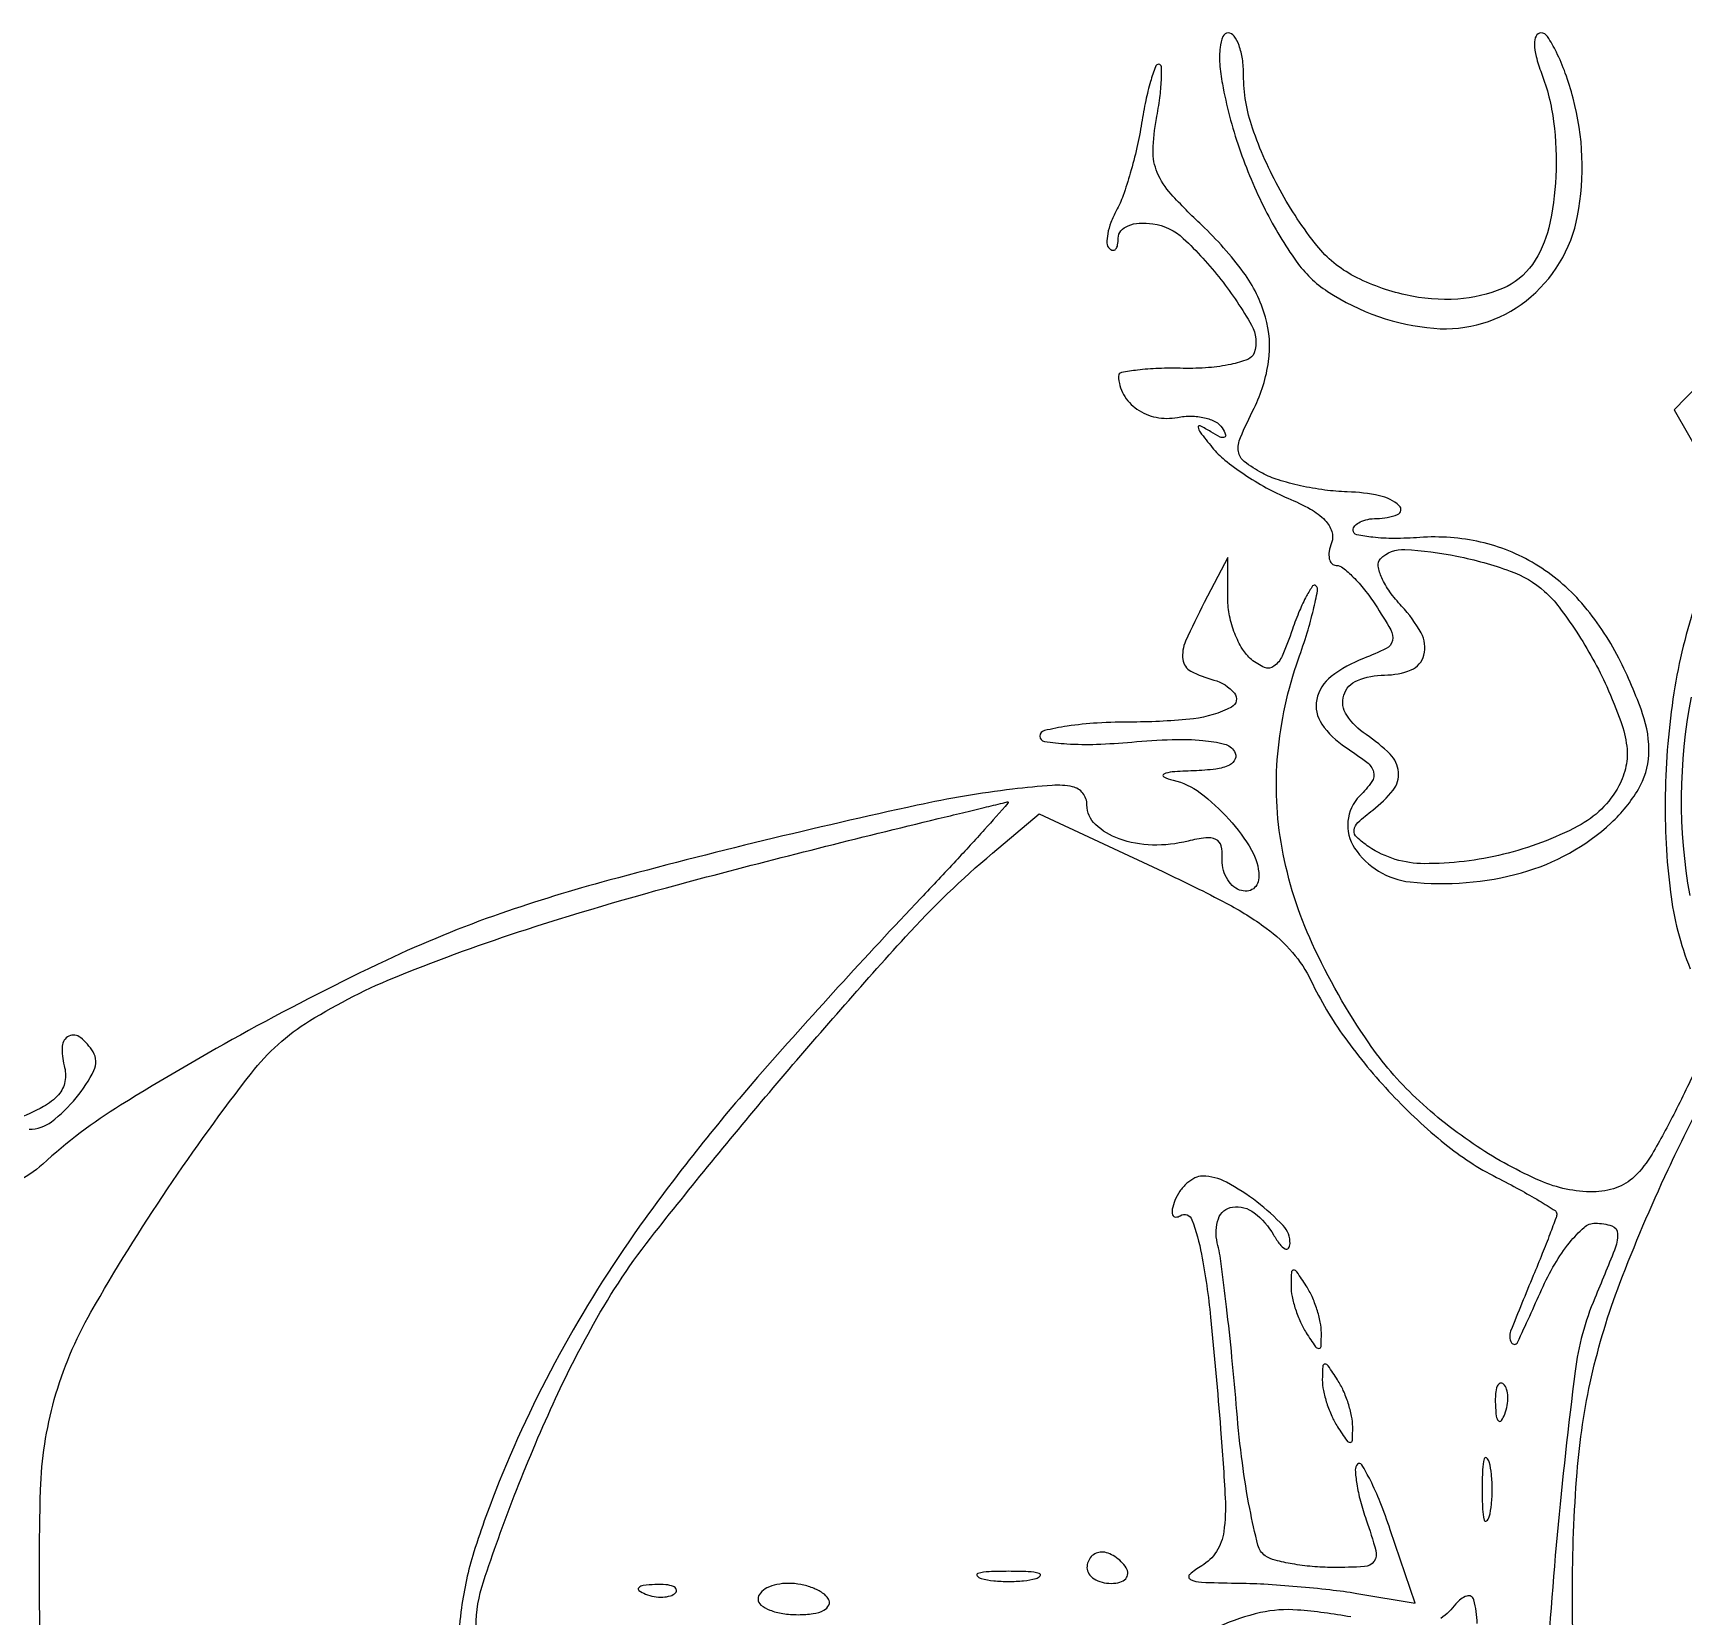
# Model space of a CAD drawing. Extents: x 4 to 800, y 0 to 528.
# Drawn here: x 371.7 to 477.1, y 426.9 to 528 of the extents above; entities that cross this region are included whole.
import ezdxf

# ---------------------------------------------------------------- set-up
doc = ezdxf.new("R2010")
doc.units = 0

msp = doc.modelspace()

# ---------------------------------------------------------------- linework, layer by layer
for points in [[(447.648268, 524.75, 0.036859), (448.716358, 520.664786, 0.034961), (450.3873, 516.704973, 0.036948), (452.36985, 513.420421, 0.093731), (454.368362, 511.494296, 0.124067), (461.158385, 509.144491, 0.190629), (467.04492, 510.903955, 0.181254), (470.331077, 516.324464, 0.112829), (470.042876, 523.840772, 0.019688), (469.545735, 525.434312, 0.029371), (468.976744, 526.778227, 0.028984), (468.41404, 527.767476, 0.254188), (467.986207, 528, 0.28738), (467.678843, 527.807436, 0.117148), (467.567457, 527.305106, 0.062143), (467.680619, 526.497133, 0.025016), (468.024751, 525.4349, -0.058907), (468.799085, 522.346285, -0.043913), (468.940366, 518.833254, -0.045309), (468.484691, 515.55542, -0.095874), (467.443296, 513.222506, -0.141235), (465.541204, 511.686971, -0.083398), (462.679374, 511.010423, -0.072256), (459.338264, 511.273341, -0.063701), (456.052752, 512.472721, -0.106101), (453.68052, 514.425275, -0.042158), (451.334325, 517.956375, -0.042152), (449.570521, 521.927996, -0.083615), (449, 525.315724, 0.034534), (448.928904, 526.343861, 0.052631), (448.713594, 527.211494, 0.068565), (448.398996, 527.808005, 0.241687), (448.025, 528, 0.302602), (447.683595, 527.772554, 0.070121), (447.500163, 527.070069, 0.048487), (447.480882, 526.028135, 0.025918)], [(442.49068, 522.25, -0.016287), (442.186529, 520.678799, -0.014263), (441.768913, 519.058895, -0.014482), (441.307421, 517.617198, -0.040898), (440.876079, 516.652621, 0.034428), (440.529452, 515.903612, 0.045621), (440.326707, 515.180682, 0.053294), (440.281241, 514.581687, 0.190938), (440.430712, 514.235955, 0.160096), (440.645741, 514.127295, 0.259239), (440.832772, 514.197034, 0.132521), (440.960731, 514.466685, 0.044921), (441, 514.902884, -0.180235), (441.170431, 515.360326, -0.116835), (441.633445, 515.694312, -0.083986), (442.345412, 515.857042, -0.050133), (443.215638, 515.819551, -0.154003), (445.152359, 514.886769, -0.038125), (447.558, 512.252861, -0.03645), (449.509979, 509.344162, -0.217068), (449.671459, 507.568322, -0.221819), (449.272228, 507.159388, -0.036773), (448.188583, 506.839173, -0.034384), (446.764955, 506.631191, -0.024286), (445.148685, 506.586309, 0.013266), (443.559167, 506.5772, 0.022034), (442.223174, 506.475036, 0.017934), (441.197628, 506.313482, 0.366388), (441.015313, 506.086309, 0.123699), (441.342566, 504.914166, 0.111028), (442.194314, 503.980514, 0.104072), (443.41531, 503.460406, 0.096686), (444.776591, 503.456975, -0.050307), (445.661091, 503.536549, -0.055189), (446.51561, 503.432583, -0.06241), (447.215943, 503.172173, -0.134952), (447.63348, 502.784024, -0.041009), (447.857018, 502.345702, -0.432926), (447.782431, 502.18199, -0.201522), (447.511157, 502.201433, -0.018283), (446.904508, 502.53745, 0.018595), (446.226517, 502.91243, 0.590621), (446.100916, 502.826692, 0.14207), (446.225163, 502.513269, 0.005616), (447, 501.537054, 0.052262), (447.808844, 500.730085, 0.022353), (449.039844, 499.822872, 0.021825), (450.449885, 498.96462, 0.026807), (451.837767, 498.295005, -0.028703), (453.274935, 497.594885, -0.071626), (454.20013, 496.886111, -0.114026), (454.635901, 496.170547, -0.173289), (454.619152, 495.449909, 0.050508), (454.468132, 494.894476, 0.091943), (454.476953, 494.425911, 0.141411), (454.638095, 494.118753, 0.204451), (454.916375, 494, -0.169737), (455.346319, 493.849715, -0.028858), (456.002878, 493.261866, -0.028663), (456.723504, 492.449367, -0.022052), (457.416429, 491.487202, -0.015056), (458.395835, 489.889502, -0.185874), (458.50215, 489.196697, -0.228406), (458.10427, 488.688658, -0.023498), (456.667823, 488.063806, 0.073697), (454.592043, 486.901473, 0.179572), (453.677851, 485.436357, 0.205083), (453.998253, 483.872264, 0.096333), (455.505818, 482.404231, -0.018725), (456.875455, 481.431626, -0.158823), (457.296729, 480.816975, -0.229145), (457.193176, 480.193849, -0.042578), (456.423721, 479.280864, 0.356886), (456.089746, 475.945746, 0.223227), (459.636394, 473.791923, 0.094251), (466.746411, 474.372252, 0.120078), (472.475385, 477.564768, 0.071918), (474.213043, 479.714461, 0.123163), (474.871195, 481.911003, 0.096736), (474.483614, 484.531395, 0.033019), (472.959663, 488.079067, 0.060855), (470.598388, 491.580617, 0.07787), (467.628822, 494.084416, 0.081103), (464.138123, 495.491724, 0.073094), (460.25, 495.785629, -0.016687), (458.620621, 495.725136, -0.027731), (457.248438, 495.796154, -0.027082), (456.225498, 495.962608, -0.352426), (456, 496.242794, -0.189592), (456.113725, 496.531934, -0.088692), (456.440625, 496.777571, -0.068508), (456.925954, 496.944177, -0.048508), (457.5, 497, 0.093559), (458.837158, 497.252416, 0.556716), (458.940578, 497.8154, 0.133128), (457.685758, 498.455651, 0.04472), (455.625866, 498.699267, -0.026328), (454.183674, 498.816313, -0.020732), (452.64025, 499.089335, -0.021174), (451.224369, 499.464292, -0.04758), (450.200213, 499.892849, -0.039749), (449.049299, 500.631934, -0.201053), (448.675722, 501.27888, -0.133729), (448.799016, 502.160025, -0.01446), (449.670985, 504.042292, 0.080833), (450.596998, 507.020805, 0.105099), (450.399607, 509.86381, 0.08943), (448.997701, 512.713879, 0.044815), (446.326397, 515.7285, -0.018823), (444.369732, 517.71823, -0.08474), (443.492184, 519.086422, -0.107389), (443.223921, 520.502167, -0.039709), (443.440049, 522.532125, 0.013099), (443.653636, 523.86198, 0.022419), (443.752644, 524.981312, 0.019025), (443.757229, 525.838758, 0.404668), (443.590626, 526, 0.317178), (443.367696, 525.842765, 0.01423), (443.061267, 524.898438, 0.019481), (442.756742, 523.687449, 0.012191)], [(468.222796, 492.334746, -0.048205), (469.148233, 491.338673, -0.018509), (470.240069, 489.794008, -0.018125), (471.308988, 488.019018, -0.021269), (472.18672, 486.261878, -0.017872), (473.093222, 484.024781, -0.056966), (473.468676, 482.459683, -0.081623), (473.415945, 481.182107, -0.071939), (472.961049, 479.927219, -0.150896), (470.351915, 477.346785, -0.06035), (465.597656, 475.558446, -0.060296), (460.542723, 474.95516, -0.148079), (457, 476.034316, -0.038592), (456.231683, 476.639088, -0.237578), (456.059502, 477.096117, -0.182434), (456.30766, 477.588166, -0.022218), (457.25, 478.379246, 0.061048), (458.549111, 479.65384, 0.192339), (458.895069, 480.800836, 0.17615), (458.364578, 481.940012, 0.050072), (456.829311, 483.197339, -0.098484), (455.586583, 484.432815, -0.226415), (455.398505, 485.70594, -0.224663), (456.270885, 486.660128, -0.097348), (458, 487, 0.097249), (459.705366, 487.334856, 0.239129), (460.517871, 488.273331, 0.188253), (460.335908, 489.687, 0.063592), (459.095622, 491.398215, -0.033176), (458.341315, 492.316146, -0.049976), (457.825669, 493.213271, -0.063607), (457.597783, 493.963887, -0.241193), (457.740854, 494.417331, -0.215887), (459.299377, 495.015685, -0.034377), (462.623807, 494.589839, -0.03777), (466.022153, 493.643344, -0.094952)], [(444.618443, 453.448062, 0.037843), (444.450778, 452.887756, 0.139344), (444.47339, 452.522301, 0.316554), (444.658054, 452.390761, 0.140763), (444.960928, 452.475852, -0.473585), (445.707802, 452.219185, -0.042135), (446.31761, 450.024141, -0.022079), (446.896006, 445.995765, -0.004538), (447.537056, 438.842582, -0.006832), (447.830292, 434.44874, -0.047764), (447.739105, 432.303371, -0.107724), (447.270308, 431.029211, -0.119799), (446.326644, 430.122991, 0.04952), (445.563214, 429.571426, 0.529261), (445.603843, 429.254198, 0.108648), (446.310438, 429.071209, 0.006651), (448.5, 429.019403, -0.011552), (450.302409, 428.959078, -0.007097), (452.421551, 428.80889, -0.007114), (454.515002, 428.600586, -0.012605), (456.232941, 428.36092), (459.965882, 427.743852), (458.370472, 432.426123, 0.01215), (457.722487, 434.186544, 0.022098), (457.095913, 435.585177, 0.020682), (456.547972, 436.572333, 0.485558), (456.271911, 436.605244, 0.213911), (456.133591, 436.242098, 0.024719), (456.228993, 435.353649, 0.026255), (456.461595, 434.25641, 0.018511), (456.83236, 433.051047, -0.015185), (457.448065, 431.095755, -0.225586), (457.330488, 430.406878, -0.228938), (456.723385, 430.068974, -0.015639), (454.69798, 430.015313, -0.02053), (453.392176, 430.075215, -0.02136), (452.113008, 430.241942, -0.021644), (451.024225, 430.480395, -0.08151), (450.388856, 430.765313, -0.188023), (449.919148, 431.430423, -0.012206), (449.396549, 433.781061, -0.016427), (448.922597, 436.690134, -0.011429), (448.571117, 440, 0.003762), (448.260953, 443.419303, 0.004381), (447.913263, 446.664062, 0.003901), (447.573818, 449.402879, 0.026185), (447.323853, 450.75, -0.141454), (447.393361, 452.286154, -0.283871), (448.293989, 453.031514, -0.2018), (449.6814, 452.66229, -0.096558), (450.919901, 451.25, 0.028074), (451.315812, 450.65036, 0.111328), (451.648701, 450.364593, 0.357485), (451.86372, 450.407961, 0.166421), (451.969591, 450.693296, 0.198305), (451.529413, 451.8416, 0.039105), (449.858448, 453.352218, 0.040933), (447.907667, 454.616554, 0.123936), (446.384483, 455, 0.115134), (445.8926, 454.885214, 0.065705), (445.382875, 454.544118, 0.060172), (444.933387, 454.041484, 0.060833)], [(452.030626, 448, 0.050718), (452.10006, 447.317242, 0.027466), (452.315379, 446.5, 0.027073), (452.628749, 445.684006, 0.038252), (453, 445, 0.007261), (453.591006, 444.113979, 0.246842), (453.807812, 444, 0.399741), (453.947847, 444.133247, 0.012417), (453.969374, 445, 0.050718), (453.89994, 445.682758, 0.027466), (453.684621, 446.5, 0.027073), (453.371251, 447.315994, 0.038252), (453, 448, 0.007261), (452.408994, 448.886021, 0.246842), (452.192188, 449, 0.399741), (452.052153, 448.866753, 0.012417)], [(454.030626, 442, 0.050718), (454.10006, 441.317242, 0.027466), (454.315379, 440.5, 0.027073), (454.628749, 439.684006, 0.038252), (455, 439, 0.007261), (455.591006, 438.113979, 0.246842), (455.807812, 438, 0.399741), (455.947847, 438.133247, 0.012417), (455.969374, 439, 0.050718), (455.89994, 439.682758, 0.027466), (455.684621, 440.5, 0.027073), (455.371251, 441.315994, 0.038252), (455, 442, 0.007261), (454.408994, 442.886021, 0.246842), (454.192188, 443, 0.399741), (454.052153, 442.866753, 0.012417)], [(465.078947, 440.416667, 0.018894), (465.137993, 439.670344, 0.168741), (465.279315, 439.37858, 0.470617), (465.461564, 439.395823, 0.054073), (465.683114, 439.8125, 0.051402), (465.839148, 440.359369, 0.05415), (465.876576, 440.916927, 0.060344), (465.797407, 441.402231, 0.126455), (465.604167, 441.729167, 0.296942), (465.385309, 441.77538, 0.208169), (465.200665, 441.592839, 0.077125), (465.089945, 441.112848, 0.028489)], [(464.232003, 435, 0.011065), (464.259713, 433.748017, 0.052887), (464.366341, 433.042188, 0.542911), (464.521012, 432.99086, 0.161593), (464.689326, 433.25, 0.039571), (464.831531, 434.047266, 0.024357), (464.877971, 435, 0.024357), (464.831531, 435.952734, 0.039571), (464.689326, 436.75, 0.161593), (464.521012, 437.00914, 0.542911), (464.366341, 436.957812, 0.052887), (464.259713, 436.251983, 0.011065)], [(439, 430, 0.153634), (439.120018, 429.618621, 0.097988), (439.457961, 429.29375, 0.080552), (439.962904, 429.074545, 0.062283), (440.559017, 429, 0.066118), (441.110654, 429.073267, 0.138808), (441.478525, 429.29375, 0.191142), (441.607943, 429.620352, 0.139169), (441.5, 430, 0.06081), (441.193797, 430.382515, 0.051032), (440.7871, 430.70625, 0.053229), (440.346558, 430.926698, 0.089642), (439.940983, 431, 0.105429), (439.581949, 430.923444, 0.099231), (439.276414, 430.70625, 0.096318), (439.071618, 430.381732, 0.092995)], [(410.8125, 428.316886, 0.051402), (411.359369, 428.160852, 0.05415), (411.916927, 428.123424, 0.060344), (412.402231, 428.202593, 0.126455), (412.729167, 428.395833, 0.296942), (412.77538, 428.614691, 0.208169), (412.592839, 428.799335, 0.077125), (412.112848, 428.910055, 0.028489), (411.416667, 428.921053, 0.018894), (410.670344, 428.862007, 0.168741), (410.37858, 428.720685, 0.470617), (410.395823, 428.538436, 0.054073)], [(418, 428, 0.230178), (418.186221, 427.616918, 0.073461), (418.751711, 427.29375, 0.055981), (419.579009, 427.073066, 0.037227), (420.559017, 427, 0.035659), (421.520664, 427.068671, 0.083483), (422.205217, 427.287316, 0.1651), (422.521766, 427.615199, 0.253782), (422.5, 428, 0.111412), (422.123976, 428.383556, 0.050262), (421.49335, 428.70625, 0.046318), (420.729296, 428.925923, 0.046881), (419.940983, 429, 0.049547), (419.198222, 428.926216, 0.069539), (418.570164, 428.70625, 0.089706), (418.147465, 428.381787, 0.186414)], [(432.25, 429.310674, 0.039571), (433.047266, 429.168469, 0.024357), (434, 429.122029, 0.024357), (434.952734, 429.168469, 0.039571), (435.75, 429.310674, 0.161593), (436.00914, 429.478988, 0.542911), (435.957812, 429.633659, 0.052887), (435.251983, 429.740287, 0.011065), (434, 429.767997, 0.011065), (432.748017, 429.740287, 0.052887), (432.042188, 429.633659, 0.542911), (431.99086, 429.478988, 0.161593)]]:
    msp.add_lwpolyline(points, format="xyb", close=True)
for points in [[(481.144751, 508.714163), (476.504587, 503.928326), (478.241787, 500.90143, -0.036216)], [(478.107036, 462.355173, -0.011521), (476.551259, 459.101156, -0.015691), (475.082262, 456.414747, -0.066626), (473.954758, 454.976394, -0.108657), (472.79051, 454.252231, -0.085199), (471.321012, 454, -0.102728), (467.958765, 454.698163, -0.044169), (463.913734, 456.896211, -0.042451), (460.003968, 459.999406, -0.053154), (456.991417, 463.512475, -0.042806), (453.388365, 469.848185, -0.062772), (451.458493, 475.953907, -0.067966), (451.18742, 481.968857, -0.062204), (452.510677, 488.030263, 0.010379), (453.061022, 489.699764, 0.015877), (453.461545, 491.170273, 0.010392), (453.72471, 492.384788, 0.249491), (453.626297, 492.707036, 0.468014), (453.411528, 492.68764, 0.027551), (453.021702, 492.052067, 0.025844), (452.576285, 491.114258, 0.014077), (452.12286, 489.922593, -0.016955), (451.462479, 488.216616, -0.133842), (450.941144, 487.557689, -0.264309), (450.34343, 487.486496, -0.073752), (449.50724, 487.993991, -0.082916), (448.929037, 488.663136, -0.04381), (448.440942, 489.649282, -0.042025), (448.107526, 490.774641, -0.050466), (447.993839, 491.872445), (447.987679, 494.5), (446.493839, 491.635693, 0.015138), (445.301701, 489.170634, 0.136363), (445.125267, 487.996286, 0.245747), (445.639084, 487.25145, 0.057363), (447.100616, 486.683939, -0.157074), (448.41441, 485.846688, -0.477809), (448.233771, 484.954006, -0.092351), (445.807199, 484.215378, -0.027832), (441.940983, 484, 0.014317), (439.663397, 483.934771, 0.023488), (437.745164, 483.734106, 0.020013), (436.281929, 483.450847, 0.347997), (436, 483.094828, 0.371307), (436.284151, 482.764945, 0.021266), (437.722207, 482.611714, 0.024119), (439.614922, 482.582565, 0.014401), (441.862832, 482.721279, -0.013972), (444.439995, 482.882527, -0.031256), (446.40075, 482.827712, -0.039718), (447.791416, 482.589231, -0.194393), (448.421849, 482.126451, -0.236343), (448.465237, 481.642462, -0.190289), (448.104354, 481.255735, -0.079587), (447.226542, 480.998526, -0.022792), (445.809017, 480.883999, 0.008856), (444.450224, 480.812252, 0.08845), (443.90021, 480.673623, 0.644747), (443.899844, 480.499797, 0.048771), (444.5, 480.294168, -0.103861), (446.236119, 479.477674, -0.048724), (448.070768, 477.789119, -0.048803), (449.509029, 475.824526, -0.130162), (449.977764, 474.166667, -0.100288), (449.889848, 473.692238, -0.140706), (449.626281, 473.354533, -0.141439), (449.224878, 473.20915, -0.101753), (448.75, 473.274295, -0.109547), (448.282688, 473.565563, -0.075853), (447.907535, 474.065463, -0.070915), (447.678577, 474.691172, -0.073405), (447.637352, 475.348408, 0.084965), (447.573506, 476.092294, 0.219851), (447.239649, 476.498493, 0.143081), (446.585622, 476.60793, 0.031876), (445.459524, 476.400485, -0.067379), (443.177855, 476.145367, -0.080099), (441.049163, 476.539459, -0.102497), (439.542458, 477.457427, -0.207743), (439, 478.706679, 0.167088), (438.742578, 479.455489, 0.176932), (438.08504, 479.866196, 0.070484), (436.781399, 479.954127, 0.011459), (434.25, 479.70959, 0.023747), (428.155511, 478.684098, 0.006014), (418.367304, 476.431283, 0.006333), (408.469746, 473.894424, 0.017401), (401.57961, 471.775335, 0.027471), (394.248699, 468.778218, 0.014385), (385.465168, 464.296661, 0.013842), (377.293561, 459.528051, 0.045696), (372.324028, 455.771675, -0.074311), (370.580049, 454.603392, -0.173783)], [(477.920251, 491.763269, 0.042813), (476.481909, 485.86937, 0.034206), (475.923941, 479.351706, 0.035241), (476.255855, 473.146336, 0.064268), (477.519993, 468.241638, -0.022639)], [(477.508898, 472.930519, -0.092095), (477.597623, 485.589945, -0.085904)], [(372.173707, 425.129172, -0.014035), (372.18772, 434.974065, -0.06095), (373.065634, 440.734422, -0.061652), (375.404192, 446.325684, -0.018444), (380.290836, 454.186663, -0.016996), (385.646765, 461.578216, -0.089283), (389.363752, 464.915794, -0.04249), (395.10658, 467.823171, -0.018104), (403.214312, 470.759878, -0.013418), (414.236737, 473.982881, -0.005353), (429.5, 477.830412, 0.00011), (431.062222, 478.206835, 0.000159), (432.444999, 478.540808, 0.000083), (433.61706, 478.824486, 0.002542), (433.908507, 478.896648, -0.738452), (433.95761, 478.81592, -0.001435), (432.456549, 477.133703, -0.004367), (430.635752, 475.140213, -0.002456), (428.39202, 472.75, 0.009878), (417.970956, 461.313038, 0.023352), (410.790597, 452.296322, 0.029628), (405.593535, 444.126649, 0.030768), (401.470832, 435.5, 0.019847), (399.856851, 431.003374, 0.04337), (399.064866, 427.432147, 0.02866), (398.732576, 422.964938, 0.004725)], [(400, 426.236461, -0.080452), (400.464667, 429.105635, -0.01221), (402.438088, 434.587727, -0.014481), (404.919229, 440.474, -0.02051), (407.488008, 445.544941, -0.039938), (411.395535, 451.384255, -0.008297), (419.22233, 460.941839, -0.008674), (427.413361, 470.278955, -0.033472), (432.966463, 475.625234), (435.957708, 478.142201), (443.853096, 474.446424, -0.011676), (447.899256, 472.435969, -0.03751), (450.447301, 470.840303, -0.055736), (452.127424, 469.288155, -0.067262), (453.302512, 467.491815, 0.045234), (455.457745, 463.858346, 0.032566), (458.464296, 460.222125, 0.032943), (461.852396, 457.072518, 0.052881), (465.15532, 454.920762, -0.006903), (466.628996, 454.143124, -0.010847), (467.870625, 453.430485, -0.005131), (468.890068, 452.801241, -0.257349), (469, 452.6018, -0.088659), (468.955283, 452.351596, -0.002355), (468.559375, 451.294715, -0.004862), (468.074768, 450.05579, -0.0033), (467.5, 448.654243, 0.004683), (466.05614, 445.105522, 0.230691), (466.112613, 444.367819, 0.603893), (466.493066, 444.385183, 0.005128), (468.029631, 447.75, -0.028116), (468.866775, 449.380479, -0.037113), (469.816167, 450.754164, -0.040762), (470.740544, 451.725917, -0.184269), (471.458994, 452, -0.079423), (472.525856, 451.829458, -0.325806), (472.886388, 451.328537, -0.093228), (472.681134, 450.272613, -0.005417), (471.429963, 447.217881, 0.068361), (470.17231, 442.54793, 0.008569), (469.025206, 432.106274, 0.010679), (468.266094, 421.421168, 0.030893)], [(371.467457, 458, 0.165002), (372.884059, 458.480567, 0.056828), (374.461842, 460.003305, 0.057942), (375.595325, 461.756758, 0.258454), (375.538944, 462.936987, 0.082573), (374.739916, 463.851054, 0.291212), (374.000178, 463.940948, 0.274005), (373.570495, 463.299333, 0.077904), (373.695599, 462.05603, -0.106514), (373.740041, 461.036175, -0.141549), (373.338389, 460.204499, -0.087621), (372.371207, 459.4463, -0.023576), (370.601979, 458.607056, 0.03119)], [(477.86677, 418.614586, 0.12624), (475.538975, 418.199712, -0.083996), (472.587648, 417.414826, -0.300238), (470.948467, 418.2913, -0.113732), (470.158102, 421.147843, -0.010861), (470, 428.425488, -0.019304), (470.295548, 436.077917, -0.036353), (471.218243, 442.188004, -0.03576), (473.028368, 448.165527, -0.01804), (476.108529, 455.418226, -0.009032), (478.481771, 460.259929, -0.082597)], [(463.914487, 426.43526, 0.057684), (463.707134, 427.946651, 0.439843), (463.251232, 428.190095, 0.146999), (462.562325, 427.687598, -0.08028), (461.595393, 426.765102, -0.120131)], [(455.844128, 426.854096, 0.025758), (452.446988, 427.297052, 0.074763), (450.090164, 427.129213, 0.050943), (447.424414, 426.239475, 0.007405)]]:
    msp.add_lwpolyline(points, format="xyb")

doc.saveas('drawing.dxf')
